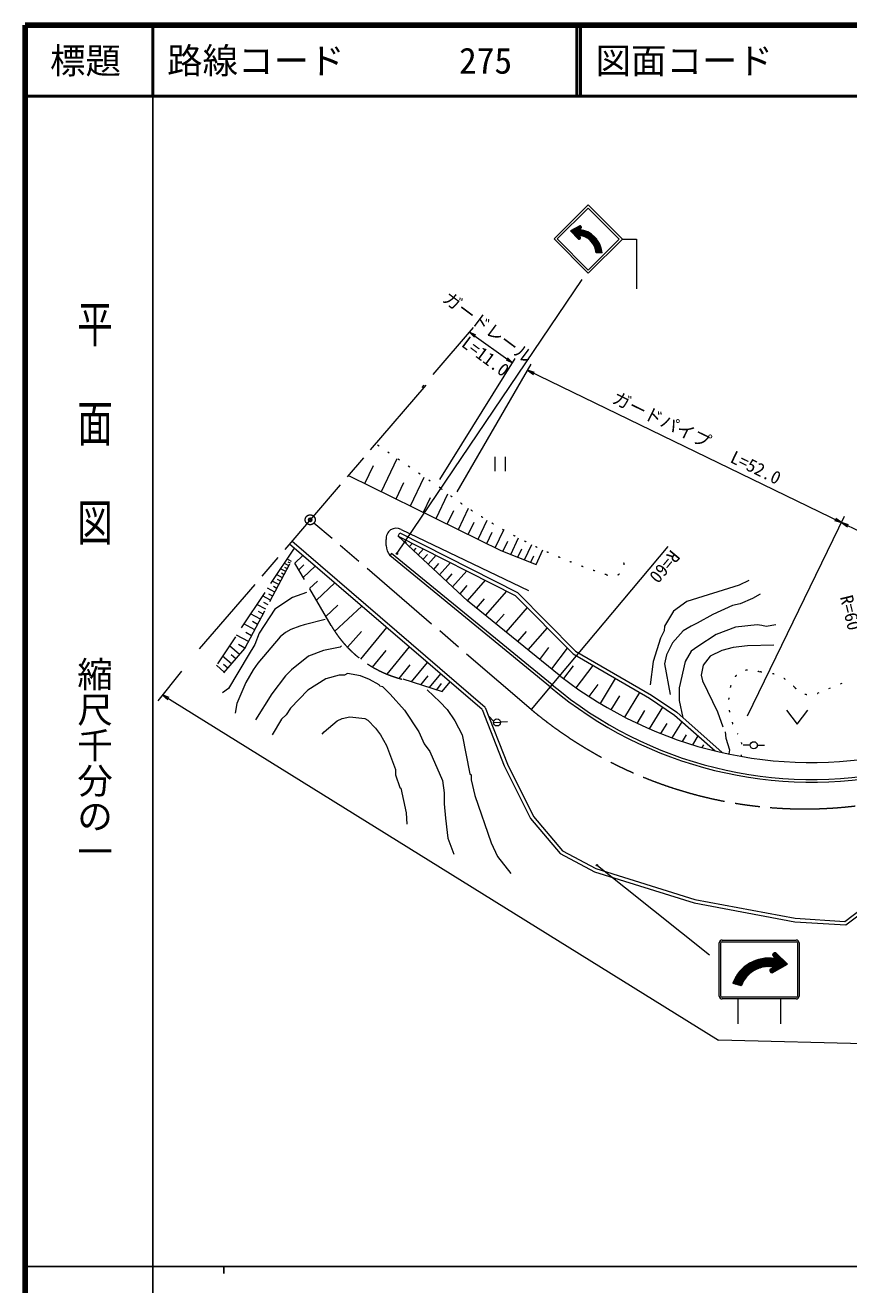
# Model space of a CAD drawing. Units: millimetres, scale not verified. Extents: x 40000 to 680000, y 20000 to 380000.
# Drawn here: x 40000 to 156072, y 202409 to 380000 of the extents above; entities that cross this region are included whole.
import ezdxf
from ezdxf.enums import TextEntityAlignment as Align

# ---------------------------------------------------------------- set-up
doc = ezdxf.new("R2010")
doc.units = ezdxf.units.MM
doc.header["$LTSCALE"] = 1000
doc.header["$PDMODE"] = 32
doc.header["$PDSIZE"] = 500
for name, pattern in [('CHAIN', [18.5, 12, -1.5, 3.5, -1.5]), ('DASHED', [7.5, 6, -1.5]), ('DOTTED', [1.75, 0.25, -1.5])]:
    doc.linetypes.add(name, pattern=pattern)
for name, color, linetype, lineweight in [('M-BGD', 7, 'Continuous', 13), ('M-BMK', 2, 'CHAIN', 13), ('M-STR-HTXT', 7, 'Continuous', 13), ('M-STR-STRC', 7, 'Continuous', 13), ('M-TTL', 2, 'Continuous', 140), ('M-TTL-BAND', 7, 'Continuous', 25), ('M-TTL-LINE', 7, 'Continuous', 50)]:
    doc.layers.add(name, color=color, linetype=linetype, lineweight=lineweight)
doc.layers.add('M-OTRS', color=6, linetype='Continuous')
doc.layers.add('M-TTL-TXT', color=7, linetype='Continuous')
doc.styles.add('@ＭＳ ゴシック', font='')
doc.styles.add('ＭＳ ゴシック', font='')
doc.styles.get('@ＭＳ ゴシック').set_extended_font_data('@MS Gothic')
doc.styles.get('ＭＳ ゴシック').set_extended_font_data('MS Gothic')

# ---------------------------------------------------------------- blocks, each defined once
blk = doc.blocks.new('電話柱1')
at = {"color": 7, "linetype": 'Continuous', "lineweight": 13}
for p, q in [((-1.203, 0.848), (-0.496, 0.14)), ((-0.516, 0.002), (0.484, 0.002)), ((1.475, 0.164), (0.478, 0.078))]:
    blk.add_line(p, q, dxfattribs=at)
blk.add_circle((-0.016, 0.002), 0.5, dxfattribs=at)
blk = doc.blocks.new('畑')
at = {"color": 7, "linetype": 'Continuous', "lineweight": 13}
for p, q in [((-1.5, 2), (0, 0)), ((0, 0), (1.5, 2))]:
    blk.add_line(p, q, dxfattribs=at)
blk = doc.blocks.new('田')
at = {"color": 7, "linetype": 'Continuous', "lineweight": 13}
for p, q in [((-0.75, 2), (-0.75, 0)), ((0.75, 0), (0.75, 2))]:
    blk.add_line(p, q, dxfattribs=at)
blk = doc.blocks.new('open_arrow')
at = {"color": 0, "linetype": 'Continuous', "lineweight": -2}
blk.add_lwpolyline([(7.5, 1.25), (0, 0), (7.5, -1.25)], dxfattribs=at)

msp = doc.modelspace()

# ---------------------------------------------------------------- hatches: boundary and pattern name
at = {"layer": 'M-STR-STRC'}
h = msp.add_hatch(dxfattribs=at)
h.set_pattern_fill('USER', color=256, style=0, pattern_type=2)
h.set_pattern_definition([(135, (116829, 350999), (-28.28427, -28.28427), [])])
h.paths.add_polyline_path([(116829, 350999), (118162, 351722, -0.60282), (118369, 351393), (118084, 351189, -0.36328), (121292, 347902), (120465, 347902, 0.36587), (117989, 350393), (118258, 350118, -0.60282), (117996, 349831)])
h = msp.add_hatch(dxfattribs=at)
h.set_pattern_fill('USER', color=256, style=0, pattern_type=2)
h.set_pattern_definition([(29.6655, (147421, 247635), (-29.6961, 52.1358), [])])
h.paths.add_polyline_path([(147421, 247635), (145780, 249210, 0.60282), (145349, 248817), (145682, 248408, 0.36328), (139737, 244926), (140933, 244597, -0.36587), (145503, 247219), (145005, 246929, 0.60282), (145269, 246409)])

# ---------------------------------------------------------------- linework, layer by layer
at = {"layer": 'M-BGD', "linetype": 'CHAIN'}
msp.add_line((96451, 329237), (63881, 291301), dxfattribs=at)
at = {"layer": 'M-BGD'}
for p, q in [((96165, 329241), (95911, 328902)), ((87882, 315378), (89087, 317917)), ((90204, 314234), (92420, 318905)), ((85643, 316482), (107043, 305932)), ((94304, 312212), (96236, 316286)), ((92267, 313216), (93357, 315513)), ((96114, 311320), (97103, 313404)), ((97901, 310439), (99562, 313939)), ((99490, 309656), (100390, 311554)), ((101057, 308883), (102485, 311892)), ((102451, 308196), (103274, 309931)), ((103826, 307518), (105107, 310219)), ((104828, 283823), (77560, 307234)), ((92569, 307964), (92795, 308410)), ((92569, 307964), (109072, 299610)), ((102358, 298832), (92569, 307964)), ((92795, 308410), (109370, 300019)), ((105049, 306915), (105804, 308506)), ((106255, 306320), (107453, 308844)), ((107328, 305792), (108023, 307257)), ((108440, 305382), (109544, 307709)), ((104408, 283525), (77235, 306854)), ((91641, 305533), (91387, 305224)), ((114281, 286985), (91641, 305533)), ((93614, 306990), (93749, 307144)), ((94158, 306482), (94570, 306951)), ((94771, 305910), (95115, 306288)), ((95390, 305328), (96124, 306164)), ((107043, 305932), (111998, 303980)), ((109418, 304997), (109970, 306161)), ((110384, 304616), (111404, 306768)), ((111998, 303980), (112968, 306024)), ((77172, 303765), (76485, 304133)), ((77516, 304406), (76889, 304742)), ((77369, 304132), (77050, 304303)), ((77997, 304166), (79129, 305228)), ((78545, 303224), (79264, 303898)), ((79182, 302129), (80881, 303723)), ((114026, 286677), (91387, 305224)), ((96108, 304697), (96685, 305353)), ((96801, 304017), (97898, 305266)), ((97599, 303272), (98317, 304089)), ((98408, 302517), (99923, 304241)), ((111242, 304278), (111679, 305199)), ((76273, 302087), (75428, 302540)), ((76743, 302964), (75980, 303373)), ((76509, 302527), (76113, 302740)), ((76959, 303366), (76603, 303557)), ((99319, 301667), (100179, 302646)), ((100243, 300806), (102233, 303072)), ((75194, 300073), (74159, 300627)), ((75758, 301126), (74822, 301627)), ((75477, 300602), (74989, 300863)), ((76017, 301609), (75577, 301844)), ((80090, 300569), (81201, 301611)), ((81035, 298944), (83622, 301371)), ((101282, 299836), (102305, 301000)), ((102335, 298851), (104870, 301737)), ((104874, 296793), (107879, 300214)), ((74575, 298920), (73433, 299532)), ((74238, 298291), (73640, 298611)), ((74886, 299499), (74345, 299789)), ((77656, 299327), (75168, 297660)), ((79655, 300031), (77656, 299327)), ((115491, 288186), (102358, 298832)), ((103596, 297829), (104731, 299121)), ((109072, 299610), (117246, 291361)), ((109370, 300019), (117555, 291760)), ((73156, 296272), (71765, 297018)), ((73898, 297656), (72637, 298332)), ((73529, 296967), (72868, 297322)), ((82383, 296627), (84075, 298215)), ((83605, 294528), (87421, 298109)), ((106313, 295626), (107499, 296976)), ((107772, 294444), (110789, 297878)), ((136890, 296898), (134689, 295713)), ((72344, 294755), (70810, 295578)), ((72752, 295517), (72021, 295909)), ((82280, 296221), (79317, 295459)), ((87316, 290598), (90964, 295067)), ((110880, 291924), (113610, 295031)), ((71453, 293094), (69763, 294000)), ((71901, 293929), (71094, 294361)), ((85413, 292302), (87416, 294514)), ((109414, 293112), (110659, 294529)), ((137398, 294104), (134773, 292411)), ((70200, 291276), (68772, 292506)), ((70968, 292188), (70078, 292665)), ((88966, 289495), (90884, 291844)), ((90999, 288493), (94140, 292340)), ((112523, 290592), (113814, 292281)), ((114197, 289235), (116442, 292172)), ((117246, 291361), (127989, 285104)), ((117555, 291760), (128254, 285528)), ((68059, 288788), (66943, 289748)), ((69080, 289975), (67815, 291063)), ((68535, 289341), (67948, 289846)), ((71443, 291141), (68649, 286484)), ((69675, 290666), (69027, 291223)), ((92707, 287904), (94257, 289803)), ((94449, 287436), (96676, 290163)), ((115893, 287875), (117265, 289669)), ((117646, 286586), (120049, 289728)), ((95740, 287019), (96771, 288282)), ((96993, 286614), (98566, 288540)), ((121056, 284353), (123201, 287893)), ((68649, 286484), (67802, 285891)), ((98644, 287175), (97955, 286303)), ((98769, 286040), (99885, 287408)), ((119466, 285351), (120750, 287031)), ((122599, 283452), (123806, 285444)), ((124503, 282425), (126612, 285906)), ((127989, 285104), (131514, 282729)), ((128254, 285528), (131821, 283125)), ((104408, 283525), (107505, 275596)), ((104828, 283823), (107962, 275799)), ((126240, 281568), (127337, 283378)), ((127989, 280776), (129851, 283849)), ((131514, 282729), (137223, 277677)), ((131821, 283125), (138243, 277443)), ((129579, 280116), (130451, 281555)), ((131176, 279508), (132565, 281799)), ((132625, 279003), (133198, 279948)), ((134078, 278540), (134836, 279790)), ((135394, 278156), (135620, 278530)), ((139261, 277848), (139176, 277255)), ((142178, 278479), (141178, 278479)), ((143178, 278479), (144178, 278479)), ((107505, 275596), (111221, 268164)), ((107962, 275799), (111642, 268441)), ((111221, 268164), (115413, 263202)), ((111642, 268441), (115734, 263598)), ((115413, 263202), (120232, 260619)), ((115734, 263598), (120427, 261083)), ((120427, 261083), (134393, 256728)), ((120232, 260619), (134272, 256241)), ((155492, 253649), (163902, 260031)), ((155646, 253138), (164255, 259672)), ((134272, 256241), (148447, 253602)), ((134393, 256728), (148509, 254100)), ((148509, 254100), (155492, 253649)), ((148447, 253602), (155646, 253138))]:
    msp.add_line(p, q, dxfattribs=at)
at = {"layer": 'M-BGD', "linetype": 'DOTTED'}
for p, q in [((98529, 314712), (89375, 320995)), ((151661, 285800), (156072, 287644))]:
    msp.add_line(p, q, dxfattribs=at)
at = {"layer": 'M-BGD', "linetype": 'DASHED'}
for p, q in [((77907, 306277), (67090, 289970)), ((70940, 292136), (77516, 304406)), ((83130, 295344), (77997, 304166)), ((67972, 288687), (70940, 292136)), ((93202, 287839), (98769, 286040))]:
    msp.add_line(p, q, dxfattribs=at)
at = {"layer": 'M-BGD'}
for points in [[(141970, 301724), (140615, 301047), (133249, 298761), (131387, 297406), (130117, 295289), (130032, 294612), (129524, 293596), (128508, 290294), (128085, 286992)], [(143579, 299777), (142478, 299184), (140785, 298422), (139684, 298168), (136890, 296898)], [(75168, 297660), (72967, 294273), (72374, 292665), (71443, 291141)], [(79317, 295459), (78724, 295289), (77454, 294781), (76692, 294358), (75930, 293765), (72797, 290040)], [(134689, 295713), (133842, 295289), (132741, 294612), (131217, 292919), (130371, 291225), (130117, 289955), (130879, 285637)], [(145780, 295459), (144425, 295205), (143833, 295374), (143155, 295459), (140107, 295120), (137398, 294104)], [(84566, 292495), (84397, 292326), (82026, 291818), (79909, 291056), (77539, 289109), (76692, 288262), (74745, 285722), (72459, 282081)], [(134773, 292411), (133842, 291733), (132995, 290294), (132149, 286569), (132149, 284791), (132705, 282343)], [(145526, 292580), (141801, 292495), (139769, 292241), (138160, 291818), (136551, 291056), (135535, 289786), (135281, 288347), (135451, 287585), (137567, 283182), (138329, 281065)], [(72797, 290040), (72120, 289109), (71104, 287331), (69834, 284367), (69580, 283013)], [(91451, 285693), (90408, 286738), (89985, 286823), (89900, 286992), (88545, 287754), (87275, 288262), (85413, 288601), (84989, 288347), (84227, 288347), (82365, 287839), (79825, 286230), (77369, 283690), (76777, 282759), (76099, 282166), (74829, 279965)], [(96673, 286315), (98451, 284621), (99467, 283521), (100568, 281912), (101584, 279965), (102685, 274461), (102854, 274292), (102854, 273615), (103362, 271413), (105648, 264725), (106579, 262777), (108442, 260407)], [(91451, 285693), (93456, 283436), (95488, 280388), (96250, 278695), (97012, 277594), (98790, 273530), (99044, 271752), (99044, 270228), (99213, 268196), (99467, 266164), (99552, 265402), (100399, 263116)], [(81857, 280049), (82111, 280388), (83973, 281912), (84651, 282251), (85751, 282505), (87868, 282251), (88291, 281997), (89392, 280896), (90069, 279965), (90916, 278441), (92186, 275054), (92186, 274292), (92779, 272514), (92948, 272429), (93710, 268958), (93795, 267349)], [(138668, 280388), (138753, 279457), (139261, 277848)]]:
    msp.add_lwpolyline(points, dxfattribs=at)
for centre, radius in [((92382, 305496), 100), ((142678, 278479), 500), ((120573, 261566), 100)]:
    msp.add_circle(centre, radius, dxfattribs=at)
at = {"layer": 'M-BGD', "linetype": 'DOTTED'}
for centre, radius, start, end in [((145459, 376366), 77483, 232.72204, 252.27332), ((122745, 303966), 1656, 237.97711, 22.75196), ((142198, 286284), 2831, 63.04552, 167.79305), ((143606, 282302), 6506, 41.83638, 91.09892), ((147889, 284617), 8756, 165.00693, 211.62836), ((150625, 288383), 2784, 218.72495, 291.85844), ((137470, 277988), 3596, 342.57219, 34.51832)]:
    msp.add_arc(centre, radius, start, end, dxfattribs=at)
at = {"layer": 'M-BGD', "linetype": 'DASHED'}
msp.add_arc((97109, 303456), 16162, 210.12581, 255.54524, dxfattribs=at)
at = {"layer": 'M-BGD'}
for centre, radius, start, end in [((150808, 333507), 57457, 232.07243, 281.77073), ((150902, 330660), 57396, 230.02227, 282.25144), ((150902, 330660), 56996, 230.01999, 282.24621)]:
    msp.add_arc(centre, radius, start, end, dxfattribs=at)
at = {"layer": 'M-BMK'}
msp.add_line((111321, 283521), (80697, 309813), dxfattribs=at)
msp.add_circle((80166, 310269), 700, dxfattribs=at)
msp.add_arc((149864, 329503), 60000, 230.02921, 283.52747, dxfattribs=at)
at = {"layer": 'M-OTRS'}
msp.add_point((80166, 310269), dxfattribs=at)
at = {"layer": 'M-STR-HTXT'}
for p, q in [((92438, 305579), (118482, 344160)), ((97493, 330742), (103164, 337383)), ((102598, 336720), (108675, 332395)), ((98456, 315947), (109059, 333012)), ((100865, 314218), (111304, 332210)), ((110801, 331343), (155048, 309865)), ((141802, 282650), (155486, 310764)), ((155048, 309865), (168488, 303323)), ((111346, 283499), (130605, 306501)), ((62020, 288948), (58693, 284742)), ((59359, 285584), (137690, 236892)), ((120651, 261504), (136427, 248922)), ((300340, 232706), (137690, 236892))]:
    msp.add_line(p, q, dxfattribs=at)
at = {"layer": 'M-STR-STRC'}
for p, q in [((118162, 351722), (116829, 350999)), ((117996, 349831), (116829, 350999)), ((118258, 350118), (117989, 350393)), ((118369, 351393), (118084, 351189)), ((124161, 349822), (126161, 349822)), ((126161, 349822), (126161, 342822)), ((121292, 347902), (120465, 347902)), ((90890, 306650), (90880, 307486)), ((92983, 308894), (110947, 300301)), ((137818, 243114), (137818, 250610)), ((138058, 243114), (138058, 250610)), ((138218, 251010), (148666, 251010)), ((138218, 250770), (148666, 250770)), ((148826, 250610), (148826, 243114)), ((149066, 250610), (149066, 243114)), ((145349, 248817), (145682, 248408)), ((145780, 249210), (147421, 247635)), ((145005, 246929), (145503, 247219)), ((145269, 246409), (147421, 247635)), ((139737, 244926), (140933, 244597)), ((148666, 242954), (138218, 242954)), ((148666, 242714), (138218, 242714)), ((140442, 242714), (140442, 239186)), ((146442, 242714), (146442, 239186))]:
    msp.add_line(p, q, dxfattribs=at)
for points in [[(119363, 345024), (124161, 349822), (119324, 354659), (114526, 349861)], [(119363, 345477), (123708, 349822), (119324, 354207), (114979, 349861)]]:
    msp.add_lwpolyline(points, close=True, dxfattribs=at)
for centre, radius, start, end in [((118179, 351503), 220, 330.13676, 94.46577), ((117752, 347682), 2721, 4.63776, 85.02138), ((118051, 350044), 220, 255.53423, 19.86324), ((117724, 347629), 3578, 4.37633, 84.23568), ((92278, 307672), 1410, 60.00705, 187.60886), ((93332, 306702), 2442, 181.20579, 217.23992), ((138218, 250610), 400, 90, 180), ((138218, 250610), 160, 90, 180), ((148666, 250610), 400, 0, 90), ((148666, 250610), 160, 0, 90), ((145668, 248899), 330, 70.19971, 194.52872), ((144789, 243115), 5367, 80.4298, 160.28915), ((144770, 243203), 4082, 79.64411, 160.02772), ((145274, 246739), 330, 144.80224, 269.13126), ((138218, 243114), 400, 180, 270), ((138218, 243114), 160, 180, 270), ((148666, 243114), 160, 270, 0), ((148666, 243114), 400, 270, 0)]:
    msp.add_arc(centre, radius, start, end, dxfattribs=at)
at = {"layer": 'M-TTL'}
for p, q in [((40000, 380000), (40000, 20000)), ((680000, 380000), (40000, 380000))]:
    msp.add_line(p, q, dxfattribs=at)
at = {"layer": 'M-TTL-BAND'}
for p, q in [((58000, 370000), (58000, 20000)), ((40000, 205000), (579000, 205000)), ((68000, 205000), (68000, 204000))]:
    msp.add_line(p, q, dxfattribs=at)
at = {"layer": 'M-TTL-LINE'}
for p, q in [((58000, 380000), (58000, 370000)), ((117750, 380000), (117750, 370000)), ((118250, 380000), (118250, 370000)), ((40000, 370000), (680000, 370000))]:
    msp.add_line(p, q, dxfattribs=at)

# ---------------------------------------------------------------- block references
at = {"layer": 'M-BGD', "xscale": 1000, "yscale": 1000}
for name, p in [('田', (106928, 317135)), ('畑', (148793, 281446))]:
    msp.add_blockref(name, p, dxfattribs=at)
at = {"layer": 'M-BGD', "xscale": 1000, "yscale": 1000, "rotation": 357.79098}
msp.add_blockref('電話柱1', (106507, 281697), dxfattribs=at)
at = {"layer": 'M-STR-HTXT', "xscale": 133, "yscale": 133}
for p, rotation in [((102598, 336720), 324.6), ((108675, 332395), 144.6), ((110801, 331343), 334.1), ((155048, 309865), 154.1), ((155048, 309865), 334), ((59359, 285584), 328.1)]:
    msp.add_blockref('open_arrow', p, dxfattribs=dict(at, rotation=rotation))
at = {"layer": 'M-STR-HTXT'}
for p, rotation in [((92438, 305579), 56), ((120651, 261504), 321.4)]:
    msp.add_blockref('open_arrow', p, dxfattribs=dict(at, rotation=rotation))

# ---------------------------------------------------------------- texts
at = {"layer": 'M-STR-HTXT', "style": 'ＭＳ ゴシック'}
for s, rotation, p in [('ガードレール', 323.271, (104363, 336219)), ('L=11.0', 323.271, (104011, 332131)), ('ガードパイプ', 334.047, (129066, 323052)), ('L=52.0', 334.047, (142328, 316313))]:
    msp.add_text(s, height=1833, rotation=rotation, dxfattribs=at).set_placement(p, align=Align.BOTTOM_CENTER)
for rotation, p in [(230.061, (130605, 306501)), (283.624, (154284, 299249))]:
    msp.add_text('R=60', height=1833, rotation=rotation, dxfattribs=at).set_placement(p, align=Align.BOTTOM_LEFT)
at = {"layer": 'M-TTL-BAND', "style": '@ＭＳ ゴシック', "width": 1.4}
msp.add_text('平  面  図', height=3666, rotation=270, dxfattribs=at).set_placement((49777, 306475), align=Align.MIDDLE_RIGHT)
at = {"layer": 'M-TTL-BAND', "style": '@ＭＳ ゴシック'}
msp.add_text('縮尺千分の一', height=3666, rotation=270, dxfattribs=at).set_placement((49777, 261030), align=Align.MIDDLE_RIGHT)
at = {"layer": 'M-TTL-TXT', "style": 'ＭＳ ゴシック'}
msp.add_text('標題', height=3666, dxfattribs=at).set_placement((48500, 375000), align=Align.MIDDLE_CENTER)
for s, p in [('路線コード', (60000, 375000)), ('275', (101142, 375000)), ('図面コード', (120380, 375000))]:
    msp.add_text(s, height=3666, dxfattribs=at).set_placement(p, align=Align.MIDDLE_LEFT)

doc.saveas('drawing.dxf')
